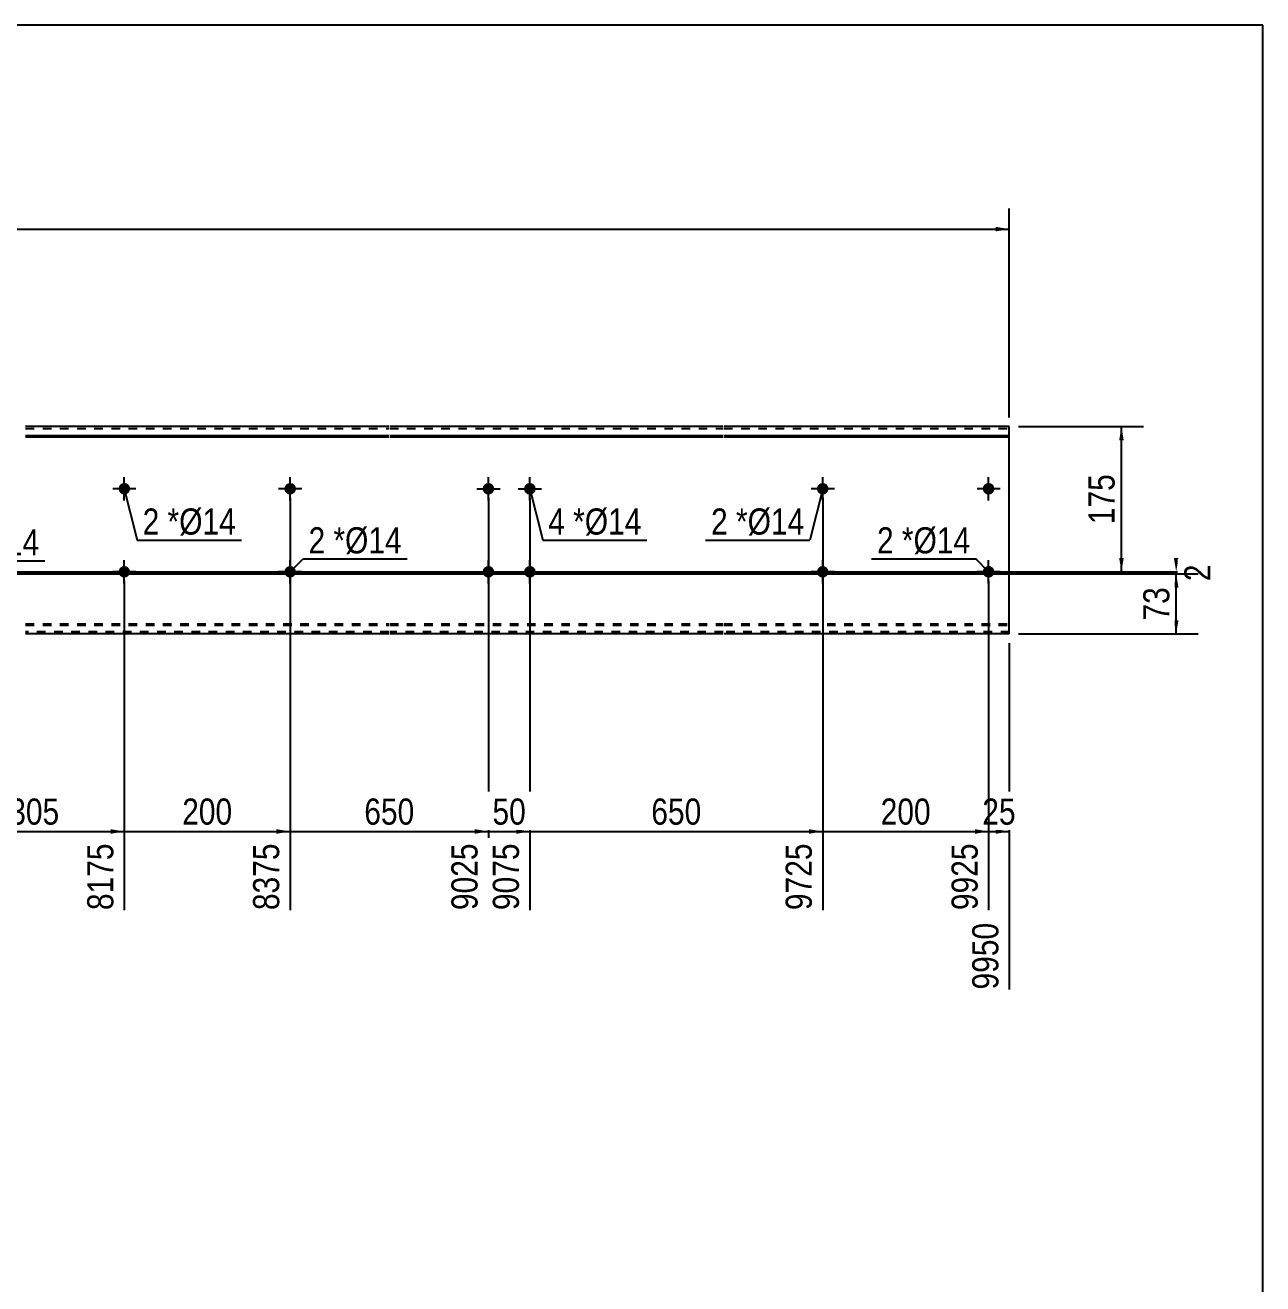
# Model space of a CAD drawing. Header units: millimetres. Extents: x -9 to 393, y -222 to 55.
# Drawn here: x 257.8 to 393.5, y -82.6 to 55.3 of the extents above; entities that cross this region are included whole.
import ezdxf

# ---------------------------------------------------------------- set-up
doc = ezdxf.new("R2010")
doc.units = ezdxf.units.MM
doc.linetypes.add('DXK_LINE_DOT1', pattern=[1.8814, 0.9407, -0.9407])
doc.styles.add('Arial Narrow', font='ARIALN.TTF', dxfattribs={"height": 0.2})

# ---------------------------------------------------------------- blocks, each defined once
blk = doc.blocks.new('Unknown-628701977-1200')
at = {"color": 5, "linetype": 'Continuous'}
for p, q in [((393.5, 55.34), (-6.5, 55.34)), ((393.5, -221.66), (393.5, 55.34))]:
    blk.add_line(p, q, dxfattribs=at)
blk = doc.blocks.new('Bolt-628701977-1276 - 1220')
at = {"linetype": 'Continuous'}
for points in [[(268.07, -4.55, -1), (269.34, -4.55, -1)], [(362.8, -4.55, -1), (364.08, -4.55, -1)]]:
    blk.add_hatch(color=3, dxfattribs=at).paths.add_polyline_path(points)
at = {"color": 3, "linetype": 'Continuous'}
for p, q in [((268.7, -5.82), (268.7, -3.27)), ((363.44, -5.82), (363.44, -3.27)), ((269.98, -4.55), (267.43, -4.55)), ((364.71, -4.55), (362.17, -4.55))]:
    blk.add_line(p, q, dxfattribs=at)
blk = doc.blocks.new('Bolt-628701977-1334 - 1220')
at = {"linetype": 'Continuous'}
for points in [[(268.07, 4.55, -1), (269.34, 4.55, -1)], [(362.8, 4.55, -1), (364.08, 4.55, -1)]]:
    blk.add_hatch(color=3, dxfattribs=at).paths.add_polyline_path(points)
at = {"color": 3, "linetype": 'Continuous'}
for p, q in [((268.7, 3.27), (268.7, 5.82)), ((363.44, 3.27), (363.44, 5.82)), ((269.98, 4.55), (267.43, 4.55)), ((364.71, 4.55), (362.17, 4.55))]:
    blk.add_line(p, q, dxfattribs=at)
blk = doc.blocks.new('Bolt-628701977-1281 - 1220')
at = {"linetype": 'Continuous'}
for points in [[(307.98, 4.55, -1), (309.25, 4.55, -1)], [(312.52, 4.55, -1), (313.8, 4.55, -1)], [(307.98, -4.55, -1), (309.25, -4.55, -1)], [(312.52, -4.55, -1), (313.8, -4.55, -1)]]:
    blk.add_hatch(color=3, dxfattribs=at).paths.add_polyline_path(points)
at = {"color": 3, "linetype": 'Continuous'}
for p, q in [((308.62, 3.27), (308.62, 5.82)), ((313.16, 3.27), (313.16, 5.82)), ((307.34, 4.55), (309.89, 4.55)), ((311.89, 4.55), (314.43, 4.55)), ((308.62, -5.82), (308.62, -3.27)), ((313.16, -5.82), (313.16, -3.27)), ((307.34, -4.55), (309.89, -4.55)), ((311.89, -4.55), (314.43, -4.55))]:
    blk.add_line(p, q, dxfattribs=at)
blk = doc.blocks.new('Part-628701977-1350 - 1220')
at = {"color": 2, "linetype": 'Continuous'}
for p, q in [((297.7, 11.36), (257.89, 11.36)), ((334.34, 11.36), (297.8, 11.36)), ((365.71, 11.36), (334.44, 11.36)), ((365.71, -11.36), (365.71, 11.36)), ((257.89, 10.4), (297.7, 10.4)), ((257.89, 10.24), (297.7, 10.24)), ((297.8, 10.4), (334.34, 10.4)), ((297.8, 10.24), (334.34, 10.24)), ((334.44, 10.4), (365.71, 10.4)), ((334.44, 10.24), (365.71, 10.24)), ((297.7, -11.36), (257.89, -11.36)), ((334.34, -11.36), (297.8, -11.36)), ((365.71, -11.36), (334.44, -11.36))]:
    blk.add_line(p, q, dxfattribs=at)
at = {"color": 7, "linetype": 'DXK_LINE_DOT1'}
for p, q in [((257.89, 11.14), (297.7, 11.14)), ((297.8, 11.14), (334.34, 11.14)), ((334.44, 11.14), (365.71, 11.14)), ((257.89, -10.24), (297.7, -10.24)), ((257.89, -10.4), (297.7, -10.4)), ((297.8, -10.24), (334.34, -10.24)), ((297.8, -10.4), (334.34, -10.4)), ((334.44, -10.24), (365.71, -10.24)), ((334.44, -10.4), (365.71, -10.4)), ((297.7, -11.14), (257.89, -11.14)), ((334.34, -11.14), (297.8, -11.14)), ((365.71, -11.14), (334.44, -11.14))]:
    blk.add_line(p, q, dxfattribs=at)
blk = doc.blocks.new('Bolt-628701977-1324 - 1220')
at = {"linetype": 'Continuous'}
for points in [[(286.25, 4.55, -1), (287.52, 4.55, -1)], [(344.62, 4.55, -1), (345.89, 4.55, -1)]]:
    blk.add_hatch(color=3, dxfattribs=at).paths.add_polyline_path(points)
at = {"color": 3, "linetype": 'Continuous'}
for p, q in [((286.88, 3.27), (286.88, 5.82)), ((345.26, 3.27), (345.26, 5.82)), ((288.16, 4.55), (285.61, 4.55)), ((346.53, 4.55), (343.99, 4.55))]:
    blk.add_line(p, q, dxfattribs=at)
blk = doc.blocks.new('Bolt-628701977-1329 - 1220')
at = {"linetype": 'Continuous'}
for points in [[(286.25, -4.55, -1), (287.52, -4.55, -1)], [(344.62, -4.55, -1), (345.89, -4.55, -1)]]:
    blk.add_hatch(color=3, dxfattribs=at).paths.add_polyline_path(points)
at = {"color": 3, "linetype": 'Continuous'}
for p, q in [((286.88, -5.82), (286.88, -3.27)), ((345.26, -5.82), (345.26, -3.27)), ((288.16, -4.55), (285.61, -4.55)), ((346.53, -4.55), (343.99, -4.55))]:
    blk.add_line(p, q, dxfattribs=at)
blk = doc.blocks.new('StraightDimension-628701977-1420 - 1220')
at = {"linetype": 'Continuous'}
for points in [[(377.75, 9.86), (378, 11.36), (378.25, 9.86)], [(378.25, -3.05), (378, -4.55), (377.75, -3.05)]]:
    blk.add_hatch(color=7, dxfattribs=at).paths.add_polyline_path(points)
at = {"color": 7, "linetype": 'Continuous'}
for p, q in [((366.71, 11.36), (380.4, 11.36)), ((378, -4.55), (378, 11.36)), ((83.38, -4.55), (380.4, -4.55))]:
    blk.add_line(p, q, dxfattribs=at)
at = {"color": 0}
blk.add_wipeout([(377.85, 6.75), (373.65, 6.75), (373.65, 0.07), (377.85, 0.07)], dxfattribs=at)
at = {"color": 3, "style": 'Arial Narrow'}
blk.add_text('175', height=2.863, rotation=90.0002, dxfattribs=at).set_placement((377.25, 0.67))
blk = doc.blocks.new('StraightDimension-628701977-2989 - 1220')
at = {"linetype": 'Continuous'}
blk.add_hatch(color=7, dxfattribs=at).paths.add_polyline_path([(285.38, -32.75), (286.88, -33), (285.38, -33.25)])
at = {"color": 7, "linetype": 'Continuous'}
for p, q in [((286.88, 3.55), (286.88, -41.61)), ((268.7, -5.55), (268.7, -41.61)), ((268.7, -33), (286.88, -33))]:
    blk.add_line(p, q, dxfattribs=at)
at = {"color": 0}
blk.add_wipeout([(281.14, -32.85), (281.14, -28.65), (274.45, -28.65), (274.45, -32.85)], dxfattribs=at)
at = {"color": 0, "linetype": 'Continuous'}
blk.add_wipeout([(286.28, -33.7), (282.08, -33.7), (282.08, -42.21), (286.28, -42.21)], dxfattribs=at)
at = {"color": 3, "style": 'Arial Narrow'}
blk.add_text('200', height=2.863, dxfattribs=at).set_placement((275.05, -32.25))
at = {"color": 3, "linetype": 'Continuous', "style": 'Arial Narrow'}
blk.add_text('8375', height=2.863, rotation=90.0002, dxfattribs=at).set_placement((285.68, -41.61))
blk = doc.blocks.new('StraightDimension-628701977-2984 - 1220')
at = {"linetype": 'Continuous'}
blk.add_hatch(color=7, dxfattribs=at).paths.add_polyline_path([(364.21, -32.75), (365.71, -33), (364.21, -33.25)])
at = {"color": 7, "linetype": 'Continuous'}
for p, q in [((363.44, -5.55), (363.44, -41.61)), ((365.71, -12.36), (365.71, -50.31)), ((363.44, -33), (365.71, -33))]:
    blk.add_line(p, q, dxfattribs=at)
at = {"color": 0}
blk.add_wipeout([(367, -32.85), (367, -28.65), (362.15, -28.65), (362.15, -32.85)], dxfattribs=at)
at = {"color": 0, "linetype": 'Continuous'}
blk.add_wipeout([(365.11, -42.4), (360.91, -42.4), (360.91, -50.91), (365.11, -50.91)], dxfattribs=at)
at = {"color": 3, "style": 'Arial Narrow'}
blk.add_text('25', height=2.863, dxfattribs=at).set_placement((362.75, -32.25))
at = {"color": 3, "linetype": 'Continuous', "style": 'Arial Narrow'}
blk.add_text('9950', height=2.863, rotation=90.0002, dxfattribs=at).set_placement((364.51, -50.31))
blk = doc.blocks.new('StraightDimension-628701977-2711 - 1220')
at = {"linetype": 'Continuous'}
for points in [[(384.25, -3.05), (384, -4.55), (383.75, -3.05)], [(383.75, -6.27), (384, -4.77), (384.25, -6.27)]]:
    blk.add_hatch(color=7, dxfattribs=at).paths.add_polyline_path(points)
at = {"color": 7, "linetype": 'Continuous'}
for p, q in [((105.11, -4.55), (386.25, -4.55)), ((135.75, -4.77), (386.25, -4.77)), ((384, -4.77), (384, -4.55))]:
    blk.add_line(p, q, dxfattribs=at)
at = {"color": 0}
blk.add_wipeout([(388.35, -3.14), (384.15, -3.14), (384.15, -6.17), (388.35, -6.17)], dxfattribs=at)
at = {"color": 3, "style": 'Arial Narrow'}
blk.add_text('2', height=2.86, rotation=90.0002, dxfattribs=at).set_placement((387.75, -5.57))
blk = doc.blocks.new('StraightDimension-628701977-2985 - 1220')
at = {"linetype": 'Continuous'}
blk.add_hatch(color=7, dxfattribs=at).paths.add_polyline_path([(361.94, -32.75), (363.44, -33), (361.94, -33.25)])
at = {"color": 7, "linetype": 'Continuous'}
for p, q in [((345.26, 3.55), (345.26, -41.61)), ((363.44, -5.55), (363.44, -41.61)), ((345.26, -33), (363.44, -33))]:
    blk.add_line(p, q, dxfattribs=at)
at = {"color": 0}
blk.add_wipeout([(357.69, -32.85), (357.69, -28.65), (351.01, -28.65), (351.01, -32.85)], dxfattribs=at)
at = {"color": 0, "linetype": 'Continuous'}
blk.add_wipeout([(362.84, -33.7), (358.64, -33.7), (358.64, -42.21), (362.84, -42.21)], dxfattribs=at)
at = {"color": 3, "style": 'Arial Narrow'}
blk.add_text('200', height=2.863, dxfattribs=at).set_placement((351.61, -32.25))
at = {"color": 3, "linetype": 'Continuous', "style": 'Arial Narrow'}
blk.add_text('9925', height=2.863, rotation=90.0002, dxfattribs=at).set_placement((362.24, -41.61))
blk = doc.blocks.new('StraightDimension-628701977-2988 - 1220')
at = {"linetype": 'Continuous'}
blk.add_hatch(color=7, dxfattribs=at).paths.add_polyline_path([(307.12, -32.75), (308.62, -33), (307.12, -33.25)])
at = {"color": 7, "linetype": 'Continuous'}
for p, q in [((286.88, 3.55), (286.88, -41.61)), ((308.62, 3.55), (308.62, -41.61)), ((286.88, -33), (308.62, -33))]:
    blk.add_line(p, q, dxfattribs=at)
at = {"color": 0}
blk.add_wipeout([(301.09, -32.85), (301.09, -28.65), (294.41, -28.65), (294.41, -32.85)], dxfattribs=at)
at = {"color": 0, "linetype": 'Continuous'}
blk.add_wipeout([(308.02, -33.7), (303.82, -33.7), (303.82, -42.21), (308.02, -42.21)], dxfattribs=at)
at = {"color": 3, "style": 'Arial Narrow'}
blk.add_text('650', height=2.863, dxfattribs=at).set_placement((295.01, -32.25))
at = {"color": 3, "linetype": 'Continuous', "style": 'Arial Narrow'}
blk.add_text('9025', height=2.863, rotation=90.0002, dxfattribs=at).set_placement((307.42, -41.61))
blk = doc.blocks.new('StraightDimension-628701977-2990 - 1220')
at = {"linetype": 'Continuous'}
blk.add_hatch(color=7, dxfattribs=at).paths.add_polyline_path([(267.2, -32.75), (268.7, -33), (267.2, -33.25)])
at = {"color": 7, "linetype": 'Continuous'}
for p, q in [((247.15, -5.77), (247.15, -41.61)), ((268.7, -5.55), (268.7, -41.61)), ((247.15, -33), (268.7, -33))]:
    blk.add_line(p, q, dxfattribs=at)
at = {"color": 0}
blk.add_wipeout([(262.18, -32.85), (262.18, -28.65), (253.67, -28.65), (253.67, -32.85)], dxfattribs=at)
at = {"color": 0, "linetype": 'Continuous'}
blk.add_wipeout([(268.1, -33.7), (263.9, -33.7), (263.9, -42.21), (268.1, -42.21)], dxfattribs=at)
at = {"color": 3, "style": 'Arial Narrow'}
blk.add_text('1305', height=2.863, dxfattribs=at).set_placement((254.27, -32.25))
at = {"color": 3, "linetype": 'Continuous', "style": 'Arial Narrow'}
blk.add_text('8175', height=2.863, rotation=90.0002, dxfattribs=at).set_placement((267.5, -41.61))
blk = doc.blocks.new('StraightDimension-628701977-1387 - 1220')
at = {"linetype": 'Continuous'}
blk.add_hatch(color=7, dxfattribs=at).paths.add_polyline_path([(364.21, 33.25), (365.71, 33), (364.21, 32.75)])
at = {"color": 7, "linetype": 'Continuous'}
for p, q in [((365.71, 12.36), (365.71, 35.25)), ((0, 33), (365.71, 33))]:
    blk.add_line(p, q, dxfattribs=at)
blk = doc.blocks.new('StraightDimension-628701977-2712 - 1220')
at = {"linetype": 'Continuous'}
for points in [[(383.75, -6.27), (384, -4.77), (384.25, -6.27)], [(384.25, -9.86), (384, -11.36), (383.75, -9.86)]]:
    blk.add_hatch(color=7, dxfattribs=at).paths.add_polyline_path(points)
at = {"color": 7, "linetype": 'Continuous'}
for p, q in [((135.75, -4.77), (386.4, -4.77)), ((384, -11.36), (384, -4.77)), ((366.71, -11.36), (386.4, -11.36))]:
    blk.add_line(p, q, dxfattribs=at)
at = {"color": 0}
blk.add_wipeout([(383.85, -5.64), (379.65, -5.64), (379.65, -10.49), (383.85, -10.49)], dxfattribs=at)
at = {"color": 3, "style": 'Arial Narrow'}
blk.add_text('73', height=2.863, rotation=90.0002, dxfattribs=at).set_placement((383.25, -9.89))
blk = doc.blocks.new('StraightDimension-628701977-2986 - 1220')
at = {"linetype": 'Continuous'}
blk.add_hatch(color=7, dxfattribs=at).paths.add_polyline_path([(343.76, -32.75), (345.26, -33), (343.76, -33.25)])
at = {"color": 7, "linetype": 'Continuous'}
for p, q in [((313.16, 3.55), (313.16, -41.61)), ((345.26, 3.55), (345.26, -41.61)), ((313.16, -33), (345.26, -33))]:
    blk.add_line(p, q, dxfattribs=at)
at = {"color": 0}
blk.add_wipeout([(332.55, -32.85), (332.55, -28.65), (325.87, -28.65), (325.87, -32.85)], dxfattribs=at)
at = {"color": 0, "linetype": 'Continuous'}
blk.add_wipeout([(344.66, -33.7), (340.46, -33.7), (340.46, -42.21), (344.66, -42.21)], dxfattribs=at)
at = {"color": 3, "style": 'Arial Narrow'}
blk.add_text('650', height=2.863, dxfattribs=at).set_placement((326.47, -32.25))
at = {"color": 3, "linetype": 'Continuous', "style": 'Arial Narrow'}
blk.add_text('9725', height=2.863, rotation=90.0002, dxfattribs=at).set_placement((344.06, -41.61))
blk = doc.blocks.new('StraightDimension-628701977-2987 - 1220')
at = {"linetype": 'Continuous'}
blk.add_hatch(color=7, dxfattribs=at).paths.add_polyline_path([(311.66, -32.75), (313.16, -33), (311.66, -33.25)])
at = {"color": 7, "linetype": 'Continuous'}
for p, q in [((308.62, 3.55), (308.62, -41.61)), ((313.16, 3.55), (313.16, -41.61)), ((308.62, -33), (313.16, -33))]:
    blk.add_line(p, q, dxfattribs=at)
at = {"color": 0}
blk.add_wipeout([(313.32, -32.85), (313.32, -28.65), (308.46, -28.65), (308.46, -32.85)], dxfattribs=at)
at = {"color": 0, "linetype": 'Continuous'}
blk.add_wipeout([(312.56, -33.7), (308.36, -33.7), (308.36, -42.21), (312.56, -42.21)], dxfattribs=at)
at = {"color": 3, "style": 'Arial Narrow'}
blk.add_text('50', height=2.863, dxfattribs=at).set_placement((309.06, -32.25))
at = {"color": 3, "linetype": 'Continuous', "style": 'Arial Narrow'}
blk.add_text('9075', height=2.863, rotation=90.0002, dxfattribs=at).set_placement((311.96, -41.61))
blk = doc.blocks.new('Mark-628701977-1320 - 1220')
at = {"color": 0}
for points in [[(334.85, -0.47), (334.85, 2.53), (333.02, 2.53), (333.02, -0.47)], [(337.03, -0.47), (337.03, 2.53), (335.75, 2.53), (335.75, -0.47)]]:
    blk.add_wipeout(points, dxfattribs=at)
for points in [[(334.85, -0.47), (334.85, 2.53), (333.02, 2.53), (333.02, -0.47)], [(337.03, -0.47), (337.03, 2.53), (335.75, 2.53), (335.75, -0.47)]]:
    blk.add_wipeout(points, dxfattribs=at)
at = {"color": 3, "style": 'Arial Narrow'}
blk.add_text('2', height=2.86, dxfattribs=at).set_placement((333.02, -0.47))
at = {"color": 0}
blk.add_wipeout([(343.24, -0.47), (343.24, 2.53), (337.03, 2.53), (337.03, -0.47)], dxfattribs=at)
blk.add_wipeout([(343.24, -0.47), (343.24, 2.53), (337.03, 2.53), (337.03, -0.47)], dxfattribs=at)
at = {"color": 7, "linetype": 'Continuous'}
for p in [(345.26, 4.55), (332.42, -1.07)]:
    blk.add_line(p, (343.84, -1.07), dxfattribs=at)
at = {"color": 3, "style": 'Arial Narrow'}
for s, height, p in [('*', 2.86, (335.75, -0.47)), ('Ø14', 2.863, (337.03, -0.47))]:
    blk.add_text(s, height=height, dxfattribs=at).set_placement(p)
blk = doc.blocks.new('Mark-628701977-1272 - 1220')
at = {"color": 0}
for points in [[(353.03, -2.53), (353.03, 0.47), (351.21, 0.47), (351.21, -2.53)], [(355.21, -2.53), (355.21, 0.47), (353.93, 0.47), (353.93, -2.53)]]:
    blk.add_wipeout(points, dxfattribs=at)
for points in [[(353.03, -2.53), (353.03, 0.47), (351.21, 0.47), (351.21, -2.53)], [(355.21, -2.53), (355.21, 0.47), (353.93, 0.47), (353.93, -2.53)]]:
    blk.add_wipeout(points, dxfattribs=at)
at = {"color": 3, "style": 'Arial Narrow'}
blk.add_text('2', height=2.86, dxfattribs=at).set_placement((351.21, -2.53))
at = {"color": 0}
blk.add_wipeout([(361.43, -2.53), (361.43, 0.47), (355.21, 0.47), (355.21, -2.53)], dxfattribs=at)
blk.add_wipeout([(361.43, -2.53), (361.43, 0.47), (355.21, 0.47), (355.21, -2.53)], dxfattribs=at)
at = {"color": 7, "linetype": 'Continuous'}
for p in [(350.61, -3.13), (363.44, -4.55)]:
    blk.add_line(p, (362.03, -3.13), dxfattribs=at)
at = {"color": 3, "style": 'Arial Narrow'}
for s, height, p in [('*', 2.86, (353.93, -2.53)), ('Ø14', 2.863, (355.21, -2.53))]:
    blk.add_text(s, height=height, dxfattribs=at).set_placement(p)
blk = doc.blocks.new('Mark-628701977-1277 - 1220')
at = {"color": 0}
for points in [[(317, -0.47), (317, 2.53), (315.17, 2.53), (315.17, -0.47)], [(319.18, -0.47), (319.18, 2.53), (317.9, 2.53), (317.9, -0.47)]]:
    blk.add_wipeout(points, dxfattribs=at)
for points in [[(317, -0.47), (317, 2.53), (315.17, 2.53), (315.17, -0.47)], [(319.18, -0.47), (319.18, 2.53), (317.9, 2.53), (317.9, -0.47)]]:
    blk.add_wipeout(points, dxfattribs=at)
at = {"color": 7, "linetype": 'Continuous'}
blk.add_line((313.16, 4.55), (314.57, -1.07), dxfattribs=at)
at = {"color": 3, "style": 'Arial Narrow'}
blk.add_text('4', height=2.86, dxfattribs=at).set_placement((315.17, -0.47))
at = {"color": 0}
blk.add_wipeout([(325.39, -0.47), (325.39, 2.53), (319.18, 2.53), (319.18, -0.47)], dxfattribs=at)
blk.add_wipeout([(325.39, -0.47), (325.39, 2.53), (319.18, 2.53), (319.18, -0.47)], dxfattribs=at)
at = {"color": 7, "linetype": 'Continuous'}
blk.add_line((314.57, -1.07), (325.99, -1.07), dxfattribs=at)
at = {"color": 3, "style": 'Arial Narrow'}
for s, height, p in [('*', 2.86, (317.9, -0.47)), ('Ø14', 2.863, (319.18, -0.47))]:
    blk.add_text(s, height=height, dxfattribs=at).set_placement(p)
blk = doc.blocks.new('Mark-628701977-1325 - 1220')
at = {"color": 0}
for points in [[(290.73, -2.53), (290.73, 0.47), (288.9, 0.47), (288.9, -2.53)], [(292.9, -2.53), (292.9, 0.47), (291.63, 0.47), (291.63, -2.53)]]:
    blk.add_wipeout(points, dxfattribs=at)
for points in [[(290.73, -2.53), (290.73, 0.47), (288.9, 0.47), (288.9, -2.53)], [(292.9, -2.53), (292.9, 0.47), (291.63, 0.47), (291.63, -2.53)]]:
    blk.add_wipeout(points, dxfattribs=at)
at = {"color": 7, "linetype": 'Continuous'}
blk.add_line((286.88, -4.55), (288.3, -3.13), dxfattribs=at)
at = {"color": 3, "style": 'Arial Narrow'}
blk.add_text('2', height=2.86, dxfattribs=at).set_placement((288.9, -2.53))
at = {"color": 0}
blk.add_wipeout([(299.12, -2.53), (299.12, 0.47), (292.9, 0.47), (292.9, -2.53)], dxfattribs=at)
blk.add_wipeout([(299.12, -2.53), (299.12, 0.47), (292.9, 0.47), (292.9, -2.53)], dxfattribs=at)
at = {"color": 7, "linetype": 'Continuous'}
blk.add_line((288.3, -3.13), (299.72, -3.13), dxfattribs=at)
at = {"color": 3, "style": 'Arial Narrow'}
for s, height, p in [('*', 2.86, (291.63, -2.53)), ('Ø14', 2.863, (292.9, -2.53))]:
    blk.add_text(s, height=height, dxfattribs=at).set_placement(p)
blk = doc.blocks.new('Mark-628701977-1330 - 1220')
at = {"color": 0}
for points in [[(272.54, -0.47), (272.54, 2.53), (270.72, 2.53), (270.72, -0.47)], [(274.72, -0.47), (274.72, 2.53), (273.44, 2.53), (273.44, -0.47)]]:
    blk.add_wipeout(points, dxfattribs=at)
for points in [[(272.54, -0.47), (272.54, 2.53), (270.72, 2.53), (270.72, -0.47)], [(274.72, -0.47), (274.72, 2.53), (273.44, 2.53), (273.44, -0.47)]]:
    blk.add_wipeout(points, dxfattribs=at)
at = {"color": 7, "linetype": 'Continuous'}
blk.add_line((268.7, 4.55), (270.12, -1.07), dxfattribs=at)
at = {"color": 3, "style": 'Arial Narrow'}
blk.add_text('2', height=2.86, dxfattribs=at).set_placement((270.72, -0.47))
at = {"color": 0}
blk.add_wipeout([(280.94, -0.47), (280.94, 2.53), (274.72, 2.53), (274.72, -0.47)], dxfattribs=at)
blk.add_wipeout([(280.94, -0.47), (280.94, 2.53), (274.72, 2.53), (274.72, -0.47)], dxfattribs=at)
at = {"color": 7, "linetype": 'Continuous'}
blk.add_line((270.12, -1.07), (281.54, -1.07), dxfattribs=at)
at = {"color": 3, "style": 'Arial Narrow'}
for s, height, p in [('*', 2.86, (273.44, -0.47)), ('Ø14', 2.863, (274.72, -0.47))]:
    blk.add_text(s, height=height, dxfattribs=at).set_placement(p)
blk = doc.blocks.new('Mark-628701977-1366 - 1220')
at = {"color": 0}
for points in [[(250.99, -2.75), (250.99, 0.25), (249.16, 0.25), (249.16, -2.75)], [(253.17, -2.75), (253.17, 0.25), (251.89, 0.25), (251.89, -2.75)]]:
    blk.add_wipeout(points, dxfattribs=at)
for points in [[(250.99, -2.75), (250.99, 0.25), (249.16, 0.25), (249.16, -2.75)], [(253.17, -2.75), (253.17, 0.25), (251.89, 0.25), (251.89, -2.75)]]:
    blk.add_wipeout(points, dxfattribs=at)
at = {"color": 7, "linetype": 'Continuous'}
blk.add_line((247.15, -4.77), (248.56, -3.35), dxfattribs=at)
at = {"color": 3, "style": 'Arial Narrow'}
blk.add_text('2', height=2.86, dxfattribs=at).set_placement((249.16, -2.75))
at = {"color": 0}
blk.add_wipeout([(259.38, -2.75), (259.38, 0.25), (253.17, 0.25), (253.17, -2.75)], dxfattribs=at)
blk.add_wipeout([(259.38, -2.75), (259.38, 0.25), (253.17, 0.25), (253.17, -2.75)], dxfattribs=at)
at = {"color": 7, "linetype": 'Continuous'}
blk.add_line((248.56, -3.35), (259.98, -3.35), dxfattribs=at)
at = {"color": 3, "style": 'Arial Narrow'}
for s, height, p in [('*', 2.86, (251.89, -2.75)), ('Ø14', 2.863, (253.17, -2.75))]:
    blk.add_text(s, height=height, dxfattribs=at).set_placement(p)

msp = doc.modelspace()

# ---------------------------------------------------------------- block references
for name in ['Unknown-628701977-1200', 'Part-628701977-1350 - 1220', 'Bolt-628701977-1334 - 1220', 'Bolt-628701977-1324 - 1220', 'Bolt-628701977-1281 - 1220', 'Bolt-628701977-1276 - 1220', 'Bolt-628701977-1329 - 1220']:
    msp.add_blockref(name, (0, 0))

# ---------------------------------------------------------------- next in the draw order: block references
for name in ['StraightDimension-628701977-1387 - 1220', 'StraightDimension-628701977-1420 - 1220', 'StraightDimension-628701977-2984 - 1220']:
    msp.add_blockref(name, (0, 0))

# ---------------------------------------------------------------- next in the draw order: block references
msp.add_blockref('StraightDimension-628701977-2989 - 1220', (0, 0))

# ---------------------------------------------------------------- next in the draw order: block references
for name in ['Mark-628701977-1330 - 1220', 'StraightDimension-628701977-2711 - 1220']:
    msp.add_blockref(name, (0, 0))

# ---------------------------------------------------------------- next in the draw order: block references
for name in ['StraightDimension-628701977-2988 - 1220', 'StraightDimension-628701977-2985 - 1220', 'StraightDimension-628701977-2990 - 1220']:
    msp.add_blockref(name, (0, 0))

# ---------------------------------------------------------------- next in the draw order: block references
msp.add_blockref('StraightDimension-628701977-2712 - 1220', (0, 0))

# ---------------------------------------------------------------- next in the draw order: block references
for name in ['StraightDimension-628701977-2986 - 1220', 'Mark-628701977-1366 - 1220', 'Mark-628701977-1325 - 1220', 'Mark-628701977-1272 - 1220']:
    msp.add_blockref(name, (0, 0))

# ---------------------------------------------------------------- next in the draw order: block references
for name in ['Mark-628701977-1320 - 1220', 'StraightDimension-628701977-2987 - 1220']:
    msp.add_blockref(name, (0, 0))

# ---------------------------------------------------------------- next in the draw order: block references
msp.add_blockref('Mark-628701977-1277 - 1220', (0, 0))

doc.saveas('drawing.dxf')
